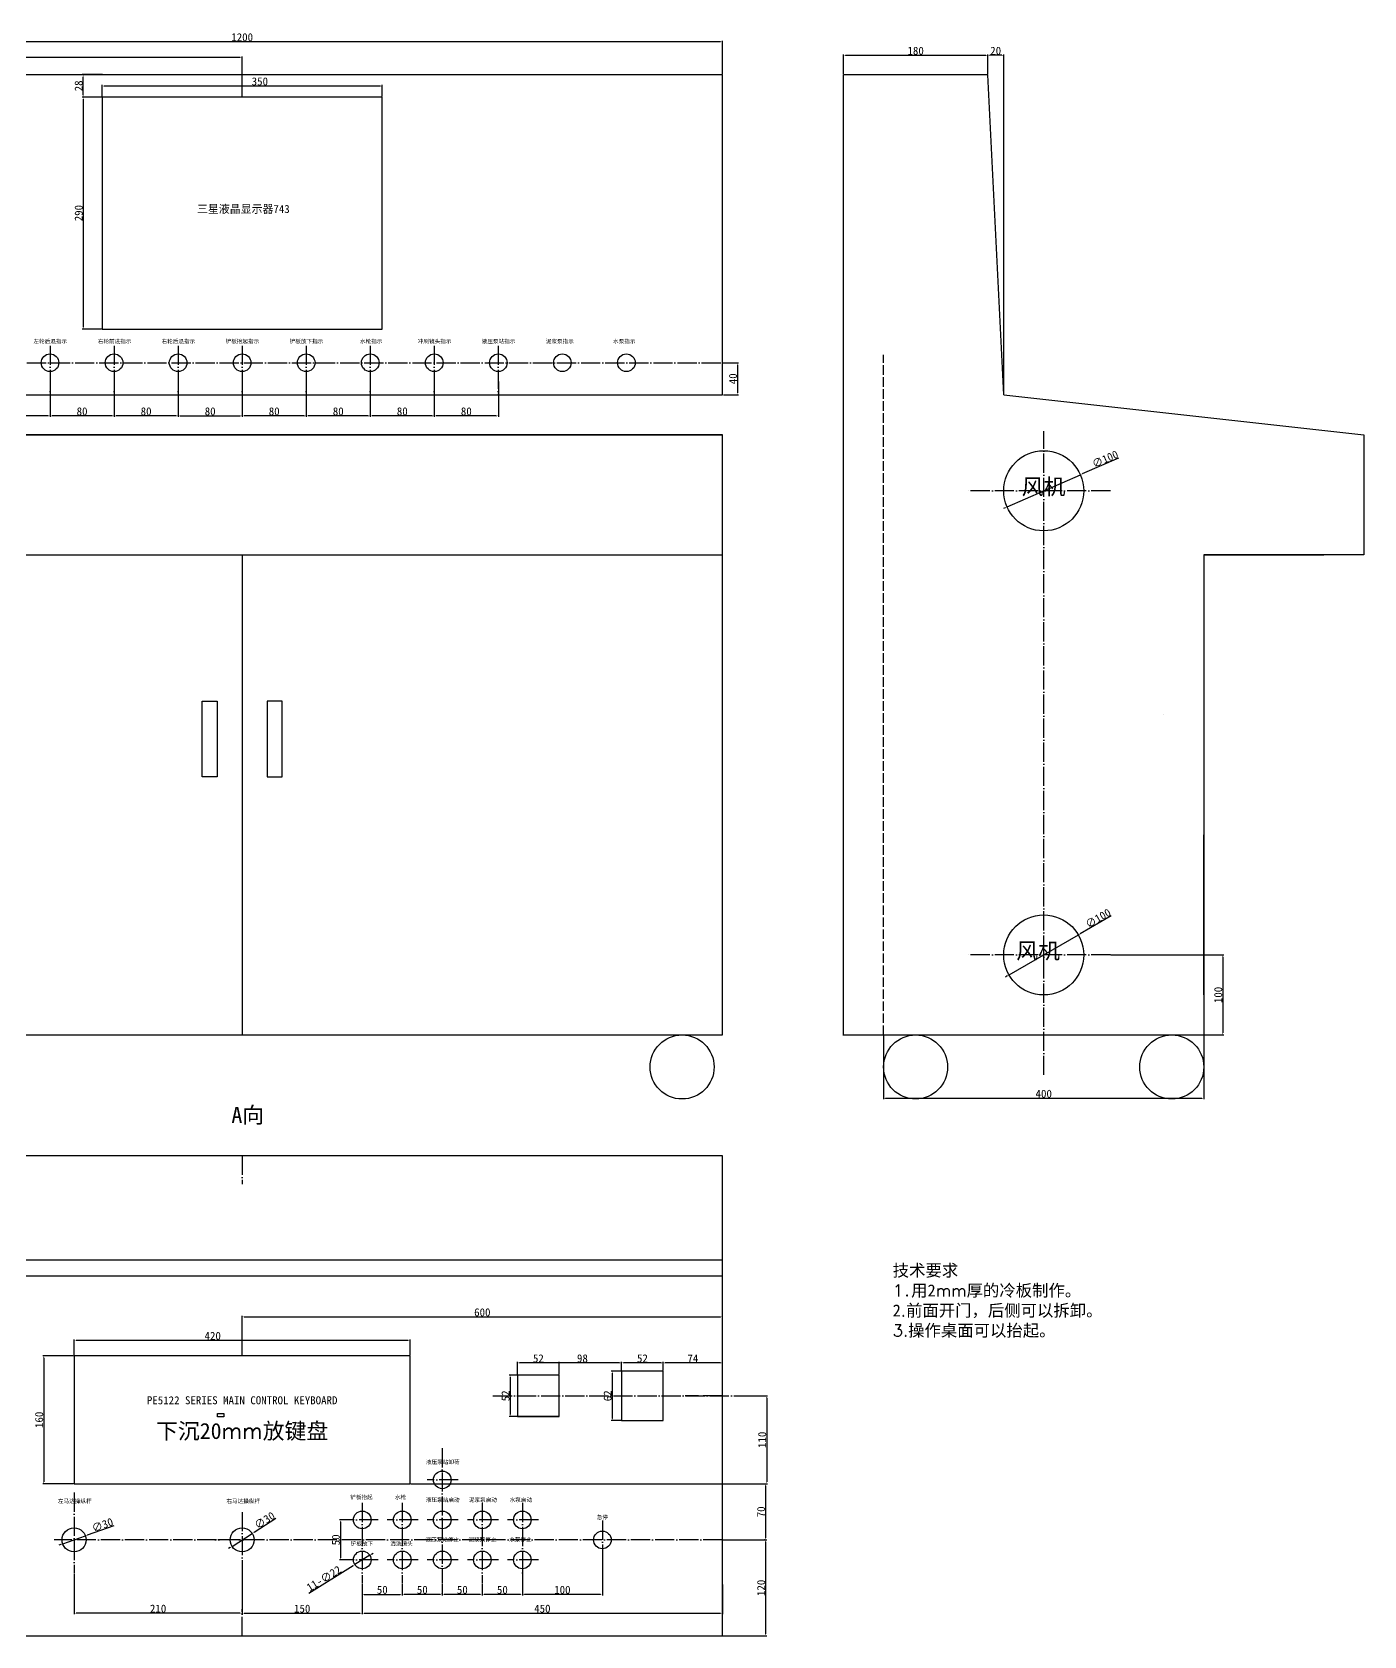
# Model space of a CAD drawing. Header units: millimetres. Extents: x -1026 to 1776, y 23 to 2027.
# Drawn here: x 112 to 1776, y 23 to 2027 of the extents above; entities that cross this region are included whole.
import ezdxf

# ---------------------------------------------------------------- set-up
doc = ezdxf.new("R2010")
doc.units = ezdxf.units.MM
doc.linetypes.add('ACAD_ISO02W100', pattern=[15, 12, -3])
doc.linetypes.add('ACAD_ISO04W100', pattern=[30, 24, -3, 0, -3])
doc.layers.get('0').update_dxf_attribs({"lineweight": 30})
for name, color, linetype in [('中心线', 1, 'ACAD_ISO04W100'), ('细线', 2, 'Continuous'), ('虚线', 7, 'ACAD_ISO02W100')]:
    doc.layers.add(name, color=color, linetype=linetype)
doc.dimstyles.new('ISO-25', dxfattribs={"dimtxt": 10, "dimasz": 2.5, "dimexe": 1.25, "dimexo": 0.625, "dimtad": 1, "dimdsep": 46, "dimtxsty": 'Standard', "dimcen": 2.5, "dimadec": 0, "dimazin": 0, "dimtfac": 1, "dimtmove": 0, "dimatfit": 3, "dimfxl": 0, "dimarcsym": 0})

# ---------------------------------------------------------------- blocks, each defined once
blk = doc.blocks.new('*D5')
at = {"layer": 'Defpoints', "color": 0}
for p in [(-225.1, 2015.2), (-225.1, 1974.2), (974.9, 1974.2)]:
    blk.add_point(p, dxfattribs=at)
at = {"layer": '细线', "color": 0, "lineweight": -2}
for p, q in [((-225.1, 1974.8), (-225.1, 2016.5)), ((972.4, 2015.2), (-222.6, 2015.2)), ((974.9, 1974.8), (974.9, 2016.5))]:
    blk.add_line(p, q, dxfattribs=at)
at = {"layer": '细线', "color": 0}
for points in [[(-222.6, 2015.6), (-222.6, 2014.8), (-225.1, 2015.2)], [(972.4, 2015.6), (972.4, 2014.8), (974.9, 2015.2)]]:
    blk.add_solid(points, dxfattribs=at)
at = {"layer": '细线', "color": 0, "insert": (374.9, 2020.9), "char_height": 10, "attachment_point": 5}
blk.add_mtext('1200', dxfattribs=at)
blk = doc.blocks.new('*D22')
at = {"layer": 'Defpoints', "color": 0}
for p in [(199.9, 1960), (199.9, 1946.2), (549.9, 1946.2)]:
    blk.add_point(p, dxfattribs=at)
at = {"layer": '细线', "color": 0, "lineweight": -2}
for p, q in [((199.9, 1946.8), (199.9, 1961.3)), ((547.4, 1960), (202.4, 1960)), ((549.9, 1946.8), (549.9, 1961.3))]:
    blk.add_line(p, q, dxfattribs=at)
at = {"layer": '细线', "color": 0}
for points in [[(202.4, 1960.4), (202.4, 1959.6), (199.9, 1960)], [(547.4, 1960.4), (547.4, 1959.6), (549.9, 1960)]]:
    blk.add_solid(points, dxfattribs=at)
at = {"layer": '细线', "color": 0, "insert": (397, 1965.7), "char_height": 10, "attachment_point": 5}
blk.add_mtext('350', dxfattribs=at)
blk = doc.blocks.new('*D23')
at = {"layer": 'Defpoints', "color": 0}
for p in [(214.5, 1946.2), (176.3, 1656.2), (199.9, 1656.2)]:
    blk.add_point(p, dxfattribs=at)
at = {"layer": '细线', "color": 0, "lineweight": -2}
for p, q in [((213.8, 1946.2), (175.1, 1946.2)), ((176.3, 1943.7), (176.3, 1658.7)), ((199.3, 1656.2), (175.1, 1656.2))]:
    blk.add_line(p, q, dxfattribs=at)
at = {"layer": '细线', "color": 0}
for points in [[(175.9, 1943.7), (176.7, 1943.7), (176.3, 1946.2)], [(175.9, 1658.7), (176.7, 1658.7), (176.3, 1656.2)]]:
    blk.add_solid(points, dxfattribs=at)
at = {"layer": '细线', "color": 0, "insert": (170.7, 1801.2), "char_height": 10, "attachment_point": 5, "rotation": 90}
blk.add_mtext('290', dxfattribs=at)
blk = doc.blocks.new('*D24')
at = {"layer": 'Defpoints', "color": 0}
for p in [(176.3, 1974.2), (201, 1974.2), (199.9, 1946.2)]:
    blk.add_point(p, dxfattribs=at)
at = {"layer": '细线', "color": 0, "lineweight": -2}
for p, q in [((200.4, 1974.2), (175.1, 1974.2)), ((176.3, 1948.7), (176.3, 1971.7)), ((199.3, 1946.2), (175.1, 1946.2))]:
    blk.add_line(p, q, dxfattribs=at)
at = {"layer": '细线', "color": 0}
for points in [[(175.9, 1971.7), (176.7, 1971.7), (176.3, 1974.2)], [(175.9, 1948.7), (176.7, 1948.7), (176.3, 1946.2)]]:
    blk.add_solid(points, dxfattribs=at)
at = {"layer": '细线', "color": 0, "insert": (170.7, 1960.2), "char_height": 10, "attachment_point": 5, "rotation": 90}
blk.add_mtext('28', dxfattribs=at)
blk = doc.blocks.new('*D25')
at = {"layer": 'Defpoints', "color": 0}
for p in [(-225.1, 1995.7), (-225.1, 1974.2), (374.9, 1946.2)]:
    blk.add_point(p, dxfattribs=at)
at = {"layer": '细线', "color": 0, "lineweight": -2}
for p, q in [((-225.1, 1974.8), (-225.1, 1996.9)), ((372.4, 1995.7), (-222.6, 1995.7)), ((374.9, 1946.8), (374.9, 1996.9))]:
    blk.add_line(p, q, dxfattribs=at)
at = {"layer": '细线', "color": 0}
for points in [[(-222.6, 1996.1), (-222.6, 1995.2), (-225.1, 1995.7)], [(372.4, 1996.1), (372.4, 1995.2), (374.9, 1995.7)]]:
    blk.add_solid(points, dxfattribs=at)
at = {"layer": '细线', "color": 0, "insert": (74.9, 2001.3), "char_height": 10, "attachment_point": 5}
blk.add_mtext('600', dxfattribs=at)
blk = doc.blocks.new('*D26')
at = {"layer": 'Defpoints', "color": 0}
for p in [(848.9, 364.4), (848.9, 354.3), (900.9, 354.3)]:
    blk.add_point(p, dxfattribs=at)
at = {"layer": '细线', "color": 0, "lineweight": -2}
for p, q in [((848.9, 354.9), (848.9, 365.6)), ((898.4, 364.4), (851.4, 364.4)), ((900.9, 354.9), (900.9, 365.6))]:
    blk.add_line(p, q, dxfattribs=at)
at = {"layer": '细线', "color": 0}
for points in [[(851.4, 364.8), (851.4, 363.9), (848.9, 364.4)], [(898.4, 364.8), (898.4, 363.9), (900.9, 364.4)]]:
    blk.add_solid(points, dxfattribs=at)
at = {"layer": '细线', "color": 0, "insert": (874.9, 370), "char_height": 10, "attachment_point": 5}
blk.add_mtext('52', dxfattribs=at)
blk = doc.blocks.new('*D27')
at = {"layer": 'Defpoints', "color": 0}
for p in [(848.9, 354.3), (837.1, 292.3), (848.9, 292.3)]:
    blk.add_point(p, dxfattribs=at)
at = {"layer": '细线', "color": 0, "lineweight": -2}
for p, q in [((848.3, 354.3), (835.9, 354.3)), ((837.1, 351.8), (837.1, 294.8)), ((848.3, 292.3), (835.9, 292.3))]:
    blk.add_line(p, q, dxfattribs=at)
at = {"layer": '细线', "color": 0}
for points in [[(836.7, 351.8), (837.6, 351.8), (837.1, 354.3)], [(836.7, 294.8), (837.6, 294.8), (837.1, 292.3)]]:
    blk.add_solid(points, dxfattribs=at)
at = {"layer": '细线', "color": 0, "insert": (831.5, 323.3), "char_height": 10, "attachment_point": 5, "rotation": 90}
blk.add_mtext('62', dxfattribs=at)
blk = doc.blocks.new('*D28')
at = {"layer": 'Defpoints', "color": 0}
for p in [(770.9, 349.3), (709.6, 297.3), (770.9, 297.3)]:
    blk.add_point(p, dxfattribs=at)
at = {"layer": '细线', "color": 0, "lineweight": -2}
for p, q in [((770.3, 349.3), (708.3, 349.3)), ((709.6, 346.8), (709.6, 299.8)), ((770.3, 297.3), (708.3, 297.3))]:
    blk.add_line(p, q, dxfattribs=at)
at = {"layer": '细线', "color": 0}
for points in [[(709.2, 346.8), (710, 346.8), (709.6, 349.3)], [(709.2, 299.8), (710, 299.8), (709.6, 297.3)]]:
    blk.add_solid(points, dxfattribs=at)
at = {"layer": '细线', "color": 0, "insert": (704, 323.3), "char_height": 10, "attachment_point": 5, "rotation": 90}
blk.add_mtext('52', dxfattribs=at)
blk = doc.blocks.new('*D29')
at = {"layer": 'Defpoints', "color": 0}
for p in [(718.9, 364.4), (718.9, 349.3), (770.9, 349.3)]:
    blk.add_point(p, dxfattribs=at)
at = {"layer": '细线', "color": 0, "lineweight": -2}
for p, q in [((718.9, 349.9), (718.9, 365.6)), ((768.4, 364.4), (721.4, 364.4)), ((770.9, 349.9), (770.9, 365.6))]:
    blk.add_line(p, q, dxfattribs=at)
at = {"layer": '细线', "color": 0}
for points in [[(721.4, 364.8), (721.4, 363.9), (718.9, 364.4)], [(768.4, 364.8), (768.4, 363.9), (770.9, 364.4)]]:
    blk.add_solid(points, dxfattribs=at)
at = {"layer": '细线', "color": 0, "insert": (744.9, 370), "char_height": 10, "attachment_point": 5}
blk.add_mtext('52', dxfattribs=at)
blk = doc.blocks.new('*D30')
at = {"layer": 'Defpoints', "color": 0}
for p in [(974.9, 1614.2), (975.5, 1574.2), (993.7, 1574.2)]:
    blk.add_point(p, dxfattribs=at)
at = {"layer": '细线', "color": 0, "lineweight": -2}
for p, q in [((975.5, 1614.2), (994.9, 1614.2)), ((993.7, 1611.7), (993.7, 1576.7)), ((976.1, 1574.2), (994.9, 1574.2))]:
    blk.add_line(p, q, dxfattribs=at)
at = {"layer": '细线', "color": 0}
for points in [[(993.3, 1611.7), (994.1, 1611.7), (993.7, 1614.2)], [(993.3, 1576.7), (994.1, 1576.7), (993.7, 1574.2)]]:
    blk.add_solid(points, dxfattribs=at)
at = {"layer": '细线', "color": 0, "insert": (988.1, 1594.2), "char_height": 10, "attachment_point": 5, "rotation": 90}
blk.add_mtext('40', dxfattribs=at)
blk = doc.blocks.new('*D31')
at = {"layer": 'Defpoints', "color": 0}
for p in [(750.9, 364.4), (750.9, 364.4), (848.9, 364.4)]:
    blk.add_point(p, dxfattribs=at)
at = {"layer": '细线', "color": 0, "lineweight": -2}
for p, q in [((750.9, 365), (750.9, 365.6)), ((846.4, 364.4), (753.4, 364.4)), ((848.9, 365), (848.9, 365.6))]:
    blk.add_line(p, q, dxfattribs=at)
at = {"layer": '细线', "color": 0}
for points in [[(753.4, 364.8), (753.4, 363.9), (750.9, 364.4)], [(846.4, 364.8), (846.4, 363.9), (848.9, 364.4)]]:
    blk.add_solid(points, dxfattribs=at)
at = {"layer": '细线', "color": 0, "insert": (799.9, 370), "char_height": 10, "attachment_point": 5}
blk.add_mtext('98', dxfattribs=at)
blk = doc.blocks.new('*D34')
at = {"layer": 'Defpoints', "color": 0}
for p in [(54.9, 1583.8), (134.9, 1582.5), (54.9, 1547.8)]:
    blk.add_point(p, dxfattribs=at)
at = {"layer": '细线', "color": 0, "lineweight": -2}
for p, q in [((54.9, 1583.1), (54.9, 1546.5)), ((134.9, 1581.9), (134.9, 1546.5)), ((132.4, 1547.8), (57.4, 1547.8))]:
    blk.add_line(p, q, dxfattribs=at)
at = {"layer": '细线', "color": 0}
for points in [[(57.4, 1548.2), (57.4, 1547.3), (54.9, 1547.8)], [(132.4, 1548.2), (132.4, 1547.3), (134.9, 1547.8)]]:
    blk.add_solid(points, dxfattribs=at)
at = {"layer": '细线', "color": 0, "insert": (94.9, 1553.4), "char_height": 10, "attachment_point": 5}
blk.add_mtext('80', dxfattribs=at)
blk = doc.blocks.new('*D35')
at = {"layer": 'Defpoints', "color": 0}
for p in [(134.9, 1588.6), (214.9, 1588.2), (134.9, 1547.8)]:
    blk.add_point(p, dxfattribs=at)
at = {"layer": '细线', "color": 0, "lineweight": -2}
for p, q in [((134.9, 1588), (134.9, 1546.5)), ((214.9, 1587.6), (214.9, 1546.5)), ((212.4, 1547.8), (137.4, 1547.8))]:
    blk.add_line(p, q, dxfattribs=at)
at = {"layer": '细线', "color": 0}
for points in [[(137.4, 1548.2), (137.4, 1547.3), (134.9, 1547.8)], [(212.4, 1548.2), (212.4, 1547.3), (214.9, 1547.8)]]:
    blk.add_solid(points, dxfattribs=at)
at = {"layer": '细线', "color": 0, "insert": (174.9, 1553.4), "char_height": 10, "attachment_point": 5}
blk.add_mtext('80', dxfattribs=at)
blk = doc.blocks.new('*D36')
at = {"layer": 'Defpoints', "color": 0}
for p in [(214.9, 1587.6), (294.9, 1585.4), (214.9, 1547.8)]:
    blk.add_point(p, dxfattribs=at)
at = {"layer": '细线', "color": 0, "lineweight": -2}
for p, q in [((214.9, 1587), (214.9, 1546.5)), ((294.9, 1584.8), (294.9, 1546.5)), ((292.4, 1547.8), (217.4, 1547.8))]:
    blk.add_line(p, q, dxfattribs=at)
at = {"layer": '细线', "color": 0}
for points in [[(217.4, 1548.2), (217.4, 1547.3), (214.9, 1547.8)], [(292.4, 1548.2), (292.4, 1547.3), (294.9, 1547.8)]]:
    blk.add_solid(points, dxfattribs=at)
at = {"layer": '细线', "color": 0, "insert": (254.9, 1553.4), "char_height": 10, "attachment_point": 5}
blk.add_mtext('80', dxfattribs=at)
blk = doc.blocks.new('*D37')
at = {"layer": 'Defpoints', "color": 0}
for p in [(294.9, 1593.2), (374.9, 1586.7), (374.9, 1547.8)]:
    blk.add_point(p, dxfattribs=at)
at = {"layer": '细线', "color": 0, "lineweight": -2}
for p, q in [((294.9, 1592.6), (294.9, 1546.5)), ((374.9, 1586.1), (374.9, 1546.5)), ((297.4, 1547.8), (372.4, 1547.8))]:
    blk.add_line(p, q, dxfattribs=at)
at = {"layer": '细线', "color": 0}
for points in [[(297.4, 1548.2), (297.4, 1547.3), (294.9, 1547.8)], [(372.4, 1548.2), (372.4, 1547.3), (374.9, 1547.8)]]:
    blk.add_solid(points, dxfattribs=at)
at = {"layer": '细线', "color": 0, "insert": (334.9, 1553.4), "char_height": 10, "attachment_point": 5}
blk.add_mtext('80', dxfattribs=at)
blk = doc.blocks.new('*D38')
at = {"layer": 'Defpoints', "color": 0}
for p in [(374.9, 1594.8), (454.9, 1588), (374.9, 1547.8)]:
    blk.add_point(p, dxfattribs=at)
at = {"layer": '细线', "color": 0, "lineweight": -2}
for p, q in [((374.9, 1594.2), (374.9, 1546.5)), ((454.9, 1587.3), (454.9, 1546.5)), ((452.4, 1547.8), (377.4, 1547.8))]:
    blk.add_line(p, q, dxfattribs=at)
at = {"layer": '细线', "color": 0}
for points in [[(377.4, 1548.2), (377.4, 1547.3), (374.9, 1547.8)], [(452.4, 1548.2), (452.4, 1547.3), (454.9, 1547.8)]]:
    blk.add_solid(points, dxfattribs=at)
at = {"layer": '细线', "color": 0, "insert": (414.9, 1553.4), "char_height": 10, "attachment_point": 5}
blk.add_mtext('80', dxfattribs=at)
blk = doc.blocks.new('*D39')
at = {"layer": 'Defpoints', "color": 0}
for p in [(454.9, 1594.2), (534.9, 1583.3), (454.9, 1547.8)]:
    blk.add_point(p, dxfattribs=at)
at = {"layer": '细线', "color": 0, "lineweight": -2}
for p, q in [((454.9, 1593.6), (454.9, 1546.5)), ((534.9, 1582.7), (534.9, 1546.5)), ((532.4, 1547.8), (457.4, 1547.8))]:
    blk.add_line(p, q, dxfattribs=at)
at = {"layer": '细线', "color": 0}
for points in [[(457.4, 1548.2), (457.4, 1547.3), (454.9, 1547.8)], [(532.4, 1548.2), (532.4, 1547.3), (534.9, 1547.8)]]:
    blk.add_solid(points, dxfattribs=at)
at = {"layer": '细线', "color": 0, "insert": (494.9, 1553.4), "char_height": 10, "attachment_point": 5}
blk.add_mtext('80', dxfattribs=at)
blk = doc.blocks.new('*D40')
at = {"layer": 'Defpoints', "color": 0}
for p in [(534.9, 1591.3), (614.9, 1586.5), (534.9, 1547.8)]:
    blk.add_point(p, dxfattribs=at)
at = {"layer": '细线', "color": 0, "lineweight": -2}
for p, q in [((534.9, 1590.7), (534.9, 1546.5)), ((614.9, 1585.8), (614.9, 1546.5)), ((612.4, 1547.8), (537.4, 1547.8))]:
    blk.add_line(p, q, dxfattribs=at)
at = {"layer": '细线', "color": 0}
for points in [[(537.4, 1548.2), (537.4, 1547.3), (534.9, 1547.8)], [(612.4, 1548.2), (612.4, 1547.3), (614.9, 1547.8)]]:
    blk.add_solid(points, dxfattribs=at)
at = {"layer": '细线', "color": 0, "insert": (574.9, 1553.4), "char_height": 10, "attachment_point": 5}
blk.add_mtext('80', dxfattribs=at)
blk = doc.blocks.new('*D41')
at = {"layer": 'Defpoints', "color": 0}
for p in [(614.9, 1593.7), (694.9, 1591.4), (614.9, 1547.8)]:
    blk.add_point(p, dxfattribs=at)
at = {"layer": '细线', "color": 0, "lineweight": -2}
for p, q in [((614.9, 1593), (614.9, 1546.5)), ((694.9, 1590.7), (694.9, 1546.5)), ((692.4, 1547.8), (617.4, 1547.8))]:
    blk.add_line(p, q, dxfattribs=at)
at = {"layer": '细线', "color": 0}
for points in [[(617.4, 1548.2), (617.4, 1547.3), (614.9, 1547.8)], [(692.4, 1548.2), (692.4, 1547.3), (694.9, 1547.8)]]:
    blk.add_solid(points, dxfattribs=at)
at = {"layer": '细线', "color": 0, "insert": (654.9, 1553.4), "char_height": 10, "attachment_point": 5}
blk.add_mtext('80', dxfattribs=at)
blk = doc.blocks.new('*D43')
at = {"layer": 'Defpoints', "color": 0}
for p in [(1176.2, 774.2), (1576.2, 774.2), (1576.2, 695.1)]:
    blk.add_point(p, dxfattribs=at)
at = {"layer": '细线', "color": 0, "lineweight": -2}
for p, q in [((1176.2, 773.6), (1176.2, 693.8)), ((1576.2, 773.6), (1576.2, 693.8)), ((1178.7, 695.1), (1573.7, 695.1))]:
    blk.add_line(p, q, dxfattribs=at)
at = {"layer": '细线', "color": 0}
for points in [[(1178.7, 695.5), (1178.7, 694.6), (1176.2, 695.1)], [(1573.7, 695.5), (1573.7, 694.6), (1576.2, 695.1)]]:
    blk.add_solid(points, dxfattribs=at)
at = {"layer": '细线', "color": 0, "insert": (1376.2, 700.7), "char_height": 10, "attachment_point": 5}
blk.add_mtext('400', dxfattribs=at)
blk = doc.blocks.new('*D42')
at = {"layer": 'Defpoints', "color": 0}
for p in [(1306.2, 1998.4), (1126.2, 1974.2), (1306.2, 1974.2)]:
    blk.add_point(p, dxfattribs=at)
at = {"layer": '细线', "color": 0, "lineweight": -2}
for p, q in [((1126.2, 1974.8), (1126.2, 1999.6)), ((1128.7, 1998.4), (1303.7, 1998.4)), ((1306.2, 1974.8), (1306.2, 1999.6))]:
    blk.add_line(p, q, dxfattribs=at)
at = {"layer": '细线', "color": 0}
for points in [[(1128.7, 1998.8), (1128.7, 1997.9), (1126.2, 1998.4)], [(1303.7, 1998.8), (1303.7, 1997.9), (1306.2, 1998.4)]]:
    blk.add_solid(points, dxfattribs=at)
at = {"layer": '细线', "color": 0, "insert": (1216.2, 2004), "char_height": 10, "attachment_point": 5}
blk.add_mtext('180', dxfattribs=at)
blk = doc.blocks.new('*D45')
at = {"layer": 'Defpoints', "color": 0}
for p in [(179, 148.3), (150.8, 138.2)]:
    blk.add_point(p, dxfattribs=at)
at = {"layer": '细线', "color": 0, "lineweight": -2}
for p, q in [((214.6, 161), (181.4, 149.1)), ((150.8, 138.2), (179, 148.3)), ((148.4, 137.4), (146, 136.5))]:
    blk.add_line(p, q, dxfattribs=at)
at = {"layer": '细线', "color": 0}
for points in [[(181.2, 149.5), (181.5, 148.7), (179, 148.3)], [(148.3, 137.8), (148.5, 137), (150.8, 138.2)]]:
    blk.add_solid(points, dxfattribs=at)
at = {"layer": '细线', "color": 0, "insert": (200.4, 161.9), "char_height": 10, "attachment_point": 5, "rotation": 19.6153}
blk.add_mtext('∅30', dxfattribs=at)
blk = doc.blocks.new('*D46')
at = {"layer": 'Defpoints', "color": 0}
for p in [(387.5, 151.3), (362.2, 135.2)]:
    blk.add_point(p, dxfattribs=at)
at = {"layer": '细线', "color": 0, "lineweight": -2}
for p, q in [((417, 170), (389.7, 152.6)), ((362.2, 135.2), (387.5, 151.3)), ((360.1, 133.9), (358, 132.5))]:
    blk.add_line(p, q, dxfattribs=at)
at = {"layer": '细线', "color": 0}
for points in [[(389.4, 153), (389.9, 152.3), (387.5, 151.3)], [(359.9, 134.2), (360.3, 133.5), (362.2, 135.2)]]:
    blk.add_solid(points, dxfattribs=at)
at = {"layer": '细线', "color": 0, "insert": (402.9, 167.7), "char_height": 10, "attachment_point": 5, "rotation": 32.4283}
blk.add_mtext('∅30', dxfattribs=at)
blk = doc.blocks.new('*D47')
at = {"layer": 'Defpoints', "color": 0}
for p in [(534.2, 124), (515.5, 112.5)]:
    blk.add_point(p, dxfattribs=at)
at = {"layer": '细线', "color": 0, "lineweight": -2}
for p, q in [((534.2, 124), (515.5, 112.5)), ((536.4, 125.4), (538.5, 126.7)), ((458.1, 76.8), (513.4, 111.1))]:
    blk.add_line(p, q, dxfattribs=at)
at = {"layer": '细线', "color": 0}
for points in [[(536.1, 125.7), (536.6, 125), (534.2, 124)], [(513.2, 111.5), (513.6, 110.8), (515.5, 112.5)]]:
    blk.add_solid(points, dxfattribs=at)
at = {"layer": '细线', "color": 0, "insert": (476.9, 95.1), "char_height": 10, "attachment_point": 5, "rotation": 31.8151}
blk.add_mtext('11-∅22', dxfattribs=at)
blk = doc.blocks.new('*D48')
at = {"layer": 'Defpoints', "color": 0}
for p in [(974.9, 143.3), (974.9, 23.3), (1028.8, 23.3)]:
    blk.add_point(p, dxfattribs=at)
at = {"layer": '细线', "color": 0, "lineweight": -2}
for p, q in [((975.5, 143.3), (1030.1, 143.3)), ((1028.8, 140.8), (1028.8, 25.8)), ((975.5, 23.3), (1030.1, 23.3))]:
    blk.add_line(p, q, dxfattribs=at)
at = {"layer": '细线', "color": 0}
for points in [[(1028.4, 140.8), (1029.2, 140.8), (1028.8, 143.3)], [(1028.4, 25.8), (1029.2, 25.8), (1028.8, 23.3)]]:
    blk.add_solid(points, dxfattribs=at)
at = {"layer": '细线', "color": 0, "insert": (1023.2, 83.3), "char_height": 10, "attachment_point": 5, "rotation": 90}
blk.add_mtext('120', dxfattribs=at)
blk = doc.blocks.new('*D49')
at = {"layer": 'Defpoints', "color": 0}
for p in [(524.9, 89.5), (974.9, 88.2), (974.9, 51.7)]:
    blk.add_point(p, dxfattribs=at)
at = {"layer": '细线', "color": 0, "lineweight": -2}
for p, q in [((524.9, 88.8), (524.9, 50.5)), ((974.9, 87.6), (974.9, 50.5)), ((527.4, 51.7), (972.4, 51.7))]:
    blk.add_line(p, q, dxfattribs=at)
at = {"layer": '细线', "color": 0}
for points in [[(527.4, 52.1), (527.4, 51.3), (524.9, 51.7)], [(972.4, 52.1), (972.4, 51.3), (974.9, 51.7)]]:
    blk.add_solid(points, dxfattribs=at)
at = {"layer": '细线', "color": 0, "insert": (749.9, 57.3), "char_height": 10, "attachment_point": 5}
blk.add_mtext('450', dxfattribs=at)
blk = doc.blocks.new('*D50')
at = {"layer": 'Defpoints', "color": 0}
for p in [(524.9, 89.5), (574.9, 89.5), (574.9, 75.2)]:
    blk.add_point(p, dxfattribs=at)
at = {"layer": '细线', "color": 0, "lineweight": -2}
for p, q in [((524.9, 88.8), (524.9, 73.9)), ((574.9, 88.8), (574.9, 73.9)), ((527.4, 75.2), (572.4, 75.2))]:
    blk.add_line(p, q, dxfattribs=at)
at = {"layer": '细线', "color": 0}
for points in [[(527.4, 75.6), (527.4, 74.8), (524.9, 75.2)], [(572.4, 75.6), (572.4, 74.8), (574.9, 75.2)]]:
    blk.add_solid(points, dxfattribs=at)
at = {"layer": '细线', "color": 0, "insert": (549.9, 80.8), "char_height": 10, "attachment_point": 5}
blk.add_mtext('50', dxfattribs=at)
blk = doc.blocks.new('*D51')
at = {"layer": 'Defpoints', "color": 0}
for p in [(574.9, 88.8), (624.9, 89.5), (574.9, 75.2)]:
    blk.add_point(p, dxfattribs=at)
at = {"layer": '细线', "color": 0, "lineweight": -2}
for p, q in [((574.9, 88.2), (574.9, 73.9)), ((624.9, 88.8), (624.9, 73.9)), ((622.4, 75.2), (577.4, 75.2))]:
    blk.add_line(p, q, dxfattribs=at)
at = {"layer": '细线', "color": 0}
for points in [[(577.4, 75.6), (577.4, 74.8), (574.9, 75.2)], [(622.4, 75.6), (622.4, 74.8), (624.9, 75.2)]]:
    blk.add_solid(points, dxfattribs=at)
at = {"layer": '细线', "color": 0, "insert": (599.9, 80.8), "char_height": 10, "attachment_point": 5}
blk.add_mtext('50', dxfattribs=at)
blk = doc.blocks.new('*D52')
at = {"layer": 'Defpoints', "color": 0}
for p in [(674.9, 89.5), (624.9, 75.2), (624.9, 75.2)]:
    blk.add_point(p, dxfattribs=at)
at = {"layer": '细线', "color": 0, "lineweight": -2}
for p, q in [((674.9, 88.8), (674.9, 73.9)), ((624.9, 75.8), (624.9, 76.4)), ((672.4, 75.2), (627.4, 75.2))]:
    blk.add_line(p, q, dxfattribs=at)
at = {"layer": '细线', "color": 0}
for points in [[(627.4, 75.6), (627.4, 74.8), (624.9, 75.2)], [(672.4, 75.6), (672.4, 74.8), (674.9, 75.2)]]:
    blk.add_solid(points, dxfattribs=at)
at = {"layer": '细线', "color": 0, "insert": (649.9, 80.8), "char_height": 10, "attachment_point": 5}
blk.add_mtext('50', dxfattribs=at)
blk = doc.blocks.new('*D53')
at = {"layer": 'Defpoints', "color": 0}
for p in [(674.9, 89.5), (724.9, 89.5), (674.9, 75.2)]:
    blk.add_point(p, dxfattribs=at)
at = {"layer": '细线', "color": 0, "lineweight": -2}
for p, q in [((674.9, 88.8), (674.9, 73.9)), ((724.9, 88.8), (724.9, 73.9)), ((722.4, 75.2), (677.4, 75.2))]:
    blk.add_line(p, q, dxfattribs=at)
at = {"layer": '细线', "color": 0}
for points in [[(677.4, 75.6), (677.4, 74.8), (674.9, 75.2)], [(722.4, 75.6), (722.4, 74.8), (724.9, 75.2)]]:
    blk.add_solid(points, dxfattribs=at)
at = {"layer": '细线', "color": 0, "insert": (699.9, 80.8), "char_height": 10, "attachment_point": 5}
blk.add_mtext('50', dxfattribs=at)
blk = doc.blocks.new('*D54')
at = {"layer": 'Defpoints', "color": 0}
for p in [(824.9, 124.7), (724.9, 118.3), (724.9, 75.2)]:
    blk.add_point(p, dxfattribs=at)
at = {"layer": '细线', "color": 0, "lineweight": -2}
for p, q in [((824.9, 124.1), (824.9, 73.9)), ((724.9, 117.6), (724.9, 73.9)), ((822.4, 75.2), (727.4, 75.2))]:
    blk.add_line(p, q, dxfattribs=at)
at = {"layer": '细线', "color": 0}
for points in [[(727.4, 75.6), (727.4, 74.8), (724.9, 75.2)], [(822.4, 75.6), (822.4, 74.8), (824.9, 75.2)]]:
    blk.add_solid(points, dxfattribs=at)
at = {"layer": '细线', "color": 0, "insert": (774.9, 80.8), "char_height": 10, "attachment_point": 5}
blk.add_mtext('100', dxfattribs=at)
blk = doc.blocks.new('*D55')
at = {"layer": 'Defpoints', "color": 0}
for p in [(506.2, 168.3), (497.6, 118.3), (506.2, 118.3)]:
    blk.add_point(p, dxfattribs=at)
at = {"layer": '细线', "color": 0, "lineweight": -2}
for p, q in [((505.6, 168.3), (496.3, 168.3)), ((497.6, 165.8), (497.6, 120.8)), ((505.6, 118.3), (496.3, 118.3))]:
    blk.add_line(p, q, dxfattribs=at)
at = {"layer": '细线', "color": 0}
for points in [[(497.1, 165.8), (498, 165.8), (497.6, 168.3)], [(497.1, 120.8), (498, 120.8), (497.6, 118.3)]]:
    blk.add_solid(points, dxfattribs=at)
at = {"layer": '细线', "color": 0, "insert": (491.9, 143.3), "char_height": 10, "attachment_point": 5, "rotation": 90}
blk.add_mtext('50', dxfattribs=at)
blk = doc.blocks.new('*D56')
at = {"layer": 'Defpoints', "color": 0}
for p in [(374.9, 117.7), (524.9, 89.5), (524.9, 51.7)]:
    blk.add_point(p, dxfattribs=at)
at = {"layer": '细线', "color": 0, "lineweight": -2}
for p, q in [((374.9, 117), (374.9, 50.5)), ((524.9, 88.8), (524.9, 50.5)), ((377.4, 51.7), (522.4, 51.7))]:
    blk.add_line(p, q, dxfattribs=at)
at = {"layer": '细线', "color": 0}
for points in [[(377.4, 52.1), (377.4, 51.3), (374.9, 51.7)], [(522.4, 52.1), (522.4, 51.3), (524.9, 51.7)]]:
    blk.add_solid(points, dxfattribs=at)
at = {"layer": '细线', "color": 0, "insert": (449.9, 57.3), "char_height": 10, "attachment_point": 5}
blk.add_mtext('150', dxfattribs=at)
blk = doc.blocks.new('*D57')
at = {"layer": 'Defpoints', "color": 0}
for p in [(164.9, 101.5), (374.9, 117), (164.9, 51.7)]:
    blk.add_point(p, dxfattribs=at)
at = {"layer": '细线', "color": 0, "lineweight": -2}
for p, q in [((164.9, 100.9), (164.9, 50.5)), ((374.9, 116.4), (374.9, 50.5)), ((372.4, 51.7), (167.4, 51.7))]:
    blk.add_line(p, q, dxfattribs=at)
at = {"layer": '细线', "color": 0}
for points in [[(167.4, 52.1), (167.4, 51.3), (164.9, 51.7)], [(372.4, 52.1), (372.4, 51.3), (374.9, 51.7)]]:
    blk.add_solid(points, dxfattribs=at)
at = {"layer": '细线', "color": 0, "insert": (269.9, 57.3), "char_height": 10, "attachment_point": 5}
blk.add_mtext('210', dxfattribs=at)
blk = doc.blocks.new('*D58')
at = {"layer": 'Defpoints', "color": 0}
for p in [(164.9, 392.4), (164.9, 373.3), (584.9, 373.3)]:
    blk.add_point(p, dxfattribs=at)
at = {"layer": '细线', "color": 0, "lineweight": -2}
for p, q in [((164.9, 373.9), (164.9, 393.7)), ((582.4, 392.4), (167.4, 392.4)), ((584.9, 373.9), (584.9, 393.7))]:
    blk.add_line(p, q, dxfattribs=at)
at = {"layer": '细线', "color": 0}
for points in [[(167.4, 392.8), (167.4, 392), (164.9, 392.4)], [(582.4, 392.8), (582.4, 392), (584.9, 392.4)]]:
    blk.add_solid(points, dxfattribs=at)
at = {"layer": '细线', "color": 0, "insert": (338.1, 398.1), "char_height": 10, "attachment_point": 5}
blk.add_mtext('420', dxfattribs=at)
blk = doc.blocks.new('*D59')
at = {"layer": 'Defpoints', "color": 0}
for p in [(164.9, 373.3), (127, 213.3), (164.9, 213.3)]:
    blk.add_point(p, dxfattribs=at)
at = {"layer": '细线', "color": 0, "lineweight": -2}
for p, q in [((164.3, 373.3), (125.7, 373.3)), ((127, 370.8), (127, 215.8)), ((164.3, 213.3), (125.7, 213.3))]:
    blk.add_line(p, q, dxfattribs=at)
at = {"layer": '细线', "color": 0}
for points in [[(126.5, 370.8), (127.4, 370.8), (127, 373.3)], [(126.5, 215.8), (127.4, 215.8), (127, 213.3)]]:
    blk.add_solid(points, dxfattribs=at)
at = {"layer": '细线', "color": 0, "insert": (121.3, 293.3), "char_height": 10, "attachment_point": 5, "rotation": 90}
blk.add_mtext('160', dxfattribs=at)
blk = doc.blocks.new('*D60')
at = {"layer": 'Defpoints', "color": 0}
for p in [(584.9, 213.3), (1028.8, 143.3), (1028.8, 143.3)]:
    blk.add_point(p, dxfattribs=at)
at = {"layer": '细线', "color": 0, "lineweight": -2}
for p, q in [((585.5, 213.3), (1030.1, 213.3)), ((1028.8, 210.8), (1028.8, 145.8)), ((1028.2, 143.3), (1027.6, 143.3))]:
    blk.add_line(p, q, dxfattribs=at)
at = {"layer": '细线', "color": 0}
for points in [[(1028.4, 210.8), (1029.2, 210.8), (1028.8, 213.3)], [(1028.4, 145.8), (1029.2, 145.8), (1028.8, 143.3)]]:
    blk.add_solid(points, dxfattribs=at)
at = {"layer": '细线', "color": 0, "insert": (1023.2, 178.3), "char_height": 10, "attachment_point": 5, "rotation": 90}
blk.add_mtext('70', dxfattribs=at)
blk = doc.blocks.new('*D61')
at = {"layer": 'Defpoints', "color": 0}
for p in [(974.9, 421.9), (374.9, 373.3), (974.9, 375)]:
    blk.add_point(p, dxfattribs=at)
at = {"layer": '细线', "color": 0, "lineweight": -2}
for p, q in [((374.9, 373.9), (374.9, 423.2)), ((377.4, 421.9), (972.4, 421.9)), ((974.9, 375.7), (974.9, 423.2))]:
    blk.add_line(p, q, dxfattribs=at)
at = {"layer": '细线', "color": 0}
for points in [[(377.4, 422.4), (377.4, 421.5), (374.9, 421.9)], [(972.4, 422.4), (972.4, 421.5), (974.9, 421.9)]]:
    blk.add_solid(points, dxfattribs=at)
at = {"layer": '细线', "color": 0, "insert": (674.9, 427.6), "char_height": 10, "attachment_point": 5}
blk.add_mtext('600', dxfattribs=at)
blk = doc.blocks.new('*D62')
at = {"layer": 'Defpoints', "color": 0}
for p in [(1419.5, 899.2), (1332.9, 849.2)]:
    blk.add_point(p, dxfattribs=at)
at = {"layer": '细线', "color": 0, "lineweight": -2}
for p, q in [((1460.4, 923), (1421.6, 900.5)), ((1332.9, 849.2), (1419.5, 899.2)), ((1330.7, 847.9), (1328.6, 846.6))]:
    blk.add_line(p, q, dxfattribs=at)
at = {"layer": '细线', "color": 0}
for points in [[(1421.4, 900.9), (1421.8, 900.1), (1419.5, 899.2)], [(1330.5, 848.3), (1330.9, 847.5), (1332.9, 849.2)]]:
    blk.add_solid(points, dxfattribs=at)
at = {"layer": '细线', "color": 0, "insert": (1444.1, 920), "char_height": 10, "attachment_point": 5, "rotation": 30.0572}
blk.add_mtext('∅100', dxfattribs=at)
blk = doc.blocks.new('*D63')
at = {"layer": 'Defpoints', "color": 0}
for p in [(1422, 1474.2), (1330.4, 1434.1)]:
    blk.add_point(p, dxfattribs=at)
at = {"layer": '细线', "color": 0, "lineweight": -2}
for p, q in [((1469.5, 1495.1), (1424.3, 1475.2)), ((1330.4, 1434.1), (1422, 1474.2)), ((1328.1, 1433.1), (1325.8, 1432.1))]:
    blk.add_line(p, q, dxfattribs=at)
at = {"layer": '细线', "color": 0}
for points in [[(1424.1, 1475.6), (1424.4, 1474.9), (1422, 1474.2)], [(1327.9, 1433.5), (1328.3, 1432.8), (1330.4, 1434.1)]]:
    blk.add_solid(points, dxfattribs=at)
at = {"layer": '细线', "color": 0, "insert": (1452.9, 1493.9), "char_height": 10, "attachment_point": 5, "rotation": 23.643}
blk.add_mtext('∅100', dxfattribs=at)
blk = doc.blocks.new('*D64')
at = {"layer": 'Defpoints', "color": 0}
for p in [(1459.4, 874.2), (1576.2, 774.2), (1599.8, 774.2)]:
    blk.add_point(p, dxfattribs=at)
at = {"layer": '细线', "color": 0, "lineweight": -2}
for p, q in [((1460.1, 874.2), (1601.1, 874.2)), ((1599.8, 871.7), (1599.8, 776.7)), ((1576.8, 774.2), (1601.1, 774.2))]:
    blk.add_line(p, q, dxfattribs=at)
at = {"layer": '细线', "color": 0}
for points in [[(1599.4, 871.7), (1600.2, 871.7), (1599.8, 874.2)], [(1599.4, 776.7), (1600.2, 776.7), (1599.8, 774.2)]]:
    blk.add_solid(points, dxfattribs=at)
at = {"layer": '细线', "color": 0, "insert": (1594.2, 824.2), "char_height": 10, "attachment_point": 5, "rotation": 90}
blk.add_mtext('100', dxfattribs=at)
blk = doc.blocks.new('*D69')
at = {"layer": 'Defpoints', "color": 0}
for p in [(994.9, 323.3), (1028.8, 213.3), (1030.1, 213.3)]:
    blk.add_point(p, dxfattribs=at)
at = {"layer": '细线', "color": 0, "lineweight": -2}
for p, q in [((995.5, 323.3), (1031.3, 323.3)), ((1030.1, 320.8), (1030.1, 215.8)), ((1029.5, 213.3), (1031.3, 213.3))]:
    blk.add_line(p, q, dxfattribs=at)
at = {"layer": '细线', "color": 0}
for points in [[(1029.7, 320.8), (1030.5, 320.8), (1030.1, 323.3)], [(1029.7, 215.8), (1030.5, 215.8), (1030.1, 213.3)]]:
    blk.add_solid(points, dxfattribs=at)
at = {"layer": '细线', "color": 0, "insert": (1024.5, 268.3), "char_height": 10, "attachment_point": 5, "rotation": 90}
blk.add_mtext('110', dxfattribs=at)
blk = doc.blocks.new('*D70')
at = {"layer": 'Defpoints', "color": 0}
for p in [(900.9, 364.4), (900.9, 354.3), (974.9, 323.3)]:
    blk.add_point(p, dxfattribs=at)
at = {"layer": '细线', "color": 0, "lineweight": -2}
for p, q in [((900.9, 354.9), (900.9, 365.6)), ((972.4, 364.4), (903.4, 364.4)), ((974.9, 323.9), (974.9, 365.6))]:
    blk.add_line(p, q, dxfattribs=at)
at = {"layer": '细线', "color": 0}
for points in [[(903.4, 364.8), (903.4, 363.9), (900.9, 364.4)], [(972.4, 364.8), (972.4, 363.9), (974.9, 364.4)]]:
    blk.add_solid(points, dxfattribs=at)
at = {"layer": '细线', "color": 0, "insert": (937.9, 370), "char_height": 10, "attachment_point": 5}
blk.add_mtext('74', dxfattribs=at)
blk = doc.blocks.new('*D77')
at = {"layer": 'Defpoints', "color": 0}
for p in [(1306.2, 1998.4), (1306.2, 1974.2), (1326.2, 1574.2)]:
    blk.add_point(p, dxfattribs=at)
at = {"layer": '细线', "color": 0, "lineweight": -2}
for p, q in [((1306.2, 1974.8), (1306.2, 1999.6)), ((1323.7, 1998.4), (1308.7, 1998.4)), ((1326.2, 1574.8), (1326.2, 1999.6))]:
    blk.add_line(p, q, dxfattribs=at)
at = {"layer": '细线', "color": 0}
for points in [[(1308.7, 1998.8), (1308.7, 1997.9), (1306.2, 1998.4)], [(1323.7, 1998.8), (1323.7, 1997.9), (1326.2, 1998.4)]]:
    blk.add_solid(points, dxfattribs=at)
at = {"layer": '细线', "color": 0, "insert": (1316.2, 2004), "char_height": 10, "attachment_point": 5}
blk.add_mtext('20', dxfattribs=at)

msp = doc.modelspace()

# ---------------------------------------------------------------- linework, layer by layer
for p, q in [((1306.177, 1974.195), (1126.177, 1974.195)), ((1126.177, 773.57), (1126.177, 1974.195)), ((1326.177, 1574.195), (1306.177, 1974.195)), ((1326.177, 1574.195), (1776.177, 1524.195)), ((-225.116, 1524.195), (974.884, 1524.195)), ((1776.177, 1524.195), (1776.177, 1374.195)), ((-225.116, 1374.195), (974.884, 1374.195)), ((374.884, 1374.195), (374.884, 774.195)), ((1576.177, 1374.195), (1576.177, 773.57)), ((1776.177, 1374.195), (1576.177, 1374.195)), ((1576.177, 1374.195), (1726.177, 1374.195)), ((1526.177, 1174.195), (1526.177, 1174.195)), ((1126.177, 774.195), (1576.177, 774.195)), ((-225.116, 493.255), (974.884, 493.255)), ((-225.116, 473.255), (974.884, 473.255)), ((584.887, 213.255), (584.887, 243.255))]:
    msp.add_line(p, q)
for points in [[(-225.116, 1574.195), (974.884, 1574.195), (974.884, 1974.195), (-225.116, 1974.195)], [(-225.116, 1574.195), (974.884, 1574.195), (974.884, 1974.195), (-225.116, 1974.195)], [(-225.116, 1574.195), (974.884, 1574.195), (974.884, 1974.195), (-225.116, 1974.195)], [(199.884, 1656.195), (549.884, 1656.195), (549.884, 1946.195), (199.884, 1946.195)], [(-225.116, 774.195), (974.884, 774.195), (974.884, 1524.195), (-225.116, 1524.195)], [(324.806, 1191.214), (343.688, 1191.214), (343.688, 1096.882), (324.806, 1096.882)], [(424.962, 1191.214), (406.08, 1191.214), (406.08, 1096.882), (424.962, 1096.882)], [(-225.116, 23.255), (974.884, 23.255), (974.884, 623.255), (-225.116, 623.255)], [(164.887, 213.255), (584.887, 213.255), (584.887, 373.255), (164.887, 373.255)], [(718.884, 297.255), (770.884, 297.255), (770.884, 349.255), (718.884, 349.255)], [(848.884, 292.255), (900.884, 292.255), (900.884, 354.255), (848.884, 354.255)]]:
    msp.add_lwpolyline(points, close=True)
for centre, radius in [((134.884, 1614.195), 11), ((214.884, 1614.195), 11), ((294.884, 1614.195), 11), ((374.884, 1614.195), 11), ((454.884, 1614.195), 11), ((534.884, 1614.195), 11), ((614.884, 1614.195), 11), ((694.884, 1614.195), 11), ((774.884, 1614.195), 11), ((854.884, 1614.195), 11), ((1376.177, 1454.195), 50), ((1376.177, 874.195), 50), ((924.466, 734.195), 40), ((1216.177, 734.195), 40), ((1536.177, 734.195), 40), ((624.887, 218.251), 11), ((524.887, 168.251), 11), ((574.887, 168.251), 11), ((624.887, 168.251), 11), ((674.887, 168.251), 11), ((724.883, 168.251), 11), ((164.887, 143.255), 15), ((374.884, 143.255), 15), ((824.883, 143.255), 11), ((524.887, 118.251), 11), ((574.887, 118.251), 11), ((624.887, 118.251), 11), ((674.887, 118.251), 11), ((724.883, 118.251), 11)]:
    msp.add_circle(centre, radius)
at = {"layer": '中心线'}
for p, q in [((134.884, 1635.528), (134.884, 1574.195)), ((214.884, 1635.528), (214.884, 1574.195)), ((294.884, 1635.528), (294.884, 1574.195)), ((374.884, 1635.528), (374.884, 1574.195)), ((454.884, 1635.528), (454.884, 1574.195)), ((534.884, 1635.528), (534.884, 1574.195)), ((614.884, 1635.528), (614.884, 1574.195)), ((694.884, 1635.528), (694.884, 1574.195)), ((-225.116, 1614.195), (974.884, 1614.195)), ((1376.177, 724.195), (1376.177, 1528.64)), ((1459.432, 1454.195), (1279.394, 1454.195)), ((1459.432, 874.195), (1279.394, 874.195)), ((374.884, 623.255), (374.884, 587.821)), ((688.112, 323.255), (994.884, 323.255)), ((974.884, 323.255), (928.302, 323.255)), ((624.887, 257.735), (624.887, 89.464)), ((164.887, 202.295), (164.887, 101.532)), ((644.904, 218.251), (606.182, 218.251)), ((524.887, 189.497), (524.887, 89.464)), ((574.887, 189.497), (574.887, 89.464)), ((674.887, 189.497), (674.887, 89.464)), ((724.883, 189.497), (724.883, 89.464)), ((374.884, 178.108), (374.884, 101.532)), ((544.904, 168.251), (506.182, 168.251)), ((594.904, 168.251), (556.182, 168.251)), ((644.904, 168.251), (606.182, 168.251)), ((694.904, 168.251), (656.182, 168.251)), ((744.9, 168.251), (706.179, 168.251)), ((824.883, 167.52), (824.883, 124.749)), ((974.884, 143.255), (140.222, 143.255)), ((398.759, 143.255), (328.842, 143.255)), ((544.904, 118.251), (506.182, 118.251)), ((594.904, 118.251), (556.182, 118.251)), ((644.904, 118.251), (606.182, 118.251)), ((694.904, 118.251), (656.182, 118.251)), ((744.9, 118.251), (706.179, 118.251)), ((374.884, 23.255), (374.884, 56.535))]:
    msp.add_line(p, q, dxfattribs=at)
at = {"layer": '细线'}
msp.add_line((1576.177, 824.195), (1576.177, 1024.195), dxfattribs=at)
msp.add_lwpolyline([(343.947, 301.341), (352.058, 301.341), (352.058, 297.15), (343.947, 297.15)], close=True, dxfattribs=at)
at = {"layer": '虚线'}
msp.add_line((1176.177, 774.195), (1176.177, 1624.195), dxfattribs=at)

# ---------------------------------------------------------------- texts
for s, insert, char_height, width, attachment_point in [('{\\fSimSun|b0|i0|c134|p54;左轮后退指示}', (114.208, 1643.517), 5, 49.8389, 1), ('{\\fSimSun|b0|i0|c134|p54;右轮前进指示}', (194.522, 1643.517), 5, 49.8389, 1), ('{\\fSimSun|b0|i0|c134|p54;右轮后退指示}', (274.208, 1643.517), 5, 49.8389, 1), ('{\\fSimSun|b0|i0|c134|p54;铲板抬起指示}', (354.208, 1643.517), 5, 49.8389, 1), ('{\\fSimSun|b0|i0|c134|p54;铲板放下指示}', (434.208, 1643.517), 5, 49.8389, 1), ('{\\fSimSun|b0|i0|c134|p54;  水枪指示}', (514.208, 1643.517), 5, 49.8389, 1), ('{\\fSimSun|b0|i0|c134|p54; 冲刷镜头指示}', (590.413, 1643.517), 5, 49.8389, 1), ('{\\fSimSun|b0|i0|c134|p54;液压泵站指示}', (674.208, 1643.517), 5, 49.8389, 1), ('{\\fSimSun|b0|i0|c134|p54;泥浆泵指示}', (754.208, 1643.517), 5, 49.8389, 1), ('{\\fSimSun|b0|i0|c134|p54;  水泵指示}', (830.413, 1643.517), 5, 49.8389, 1), ('{\\H4x;A\\fSimSun|b0|i0|c134|p54;向}', (361.486, 684.303), 5, 67.59187, 1), ('{\\fSimSun|b0|i0|c134|p54;\\H6x;技术要求\\P\\Ftxt.shx|c0;1\\fSimSun|b0|i0|c134|p2;.用2\\Ftxt.shx|c0;mm\\fSimSun|b0|i0|c134|p2;厚的冷板制作。\\P2\\Ftxt.shx|c0;.\\fSimSun|b0|i0|c134|p2;前面开门，后侧可以拆卸。\\P\\Ftxt.shx|c0;3.\\fSimSun|b0|i0|c134|p2;操作桌面可以抬起。}', (1187.509, 487.486), 2.5, 637.65912, 1), ('PE5122 SERIES MAIN CONTROL KEYBOARD\\P\\P{\\fSimSun|b0|i0|c134|p54;\\H2x;下沉20\\Ftxt.shx|c0;mm\\fSimSun|b0|i0|c134|p54;放键盘}', (374.887, 294.879), 10, 420, 5), ('{\\fSimSun|b0|i0|c134|p54;液压泵站卸荷}', (604.436, 243.098), 5, 66.13806, 1), ('{\\fSimSun|b0|i0|c134|p54;左马达操纵杆}', (144.759, 194.2), 5, 86.64823, 1), ('{\\fSimSun|b0|i0|c134|p54;右马达操纵杆}', (355.207, 194.2), 5, 86.64823, 1), ('{\\fSimSun|b0|i0|c134|p54;铲板抬起}', (509.941, 199.155), 5, 66.13806, 1), ('   {\\fSimSun|b0|i0|c134|p54;水枪}', (553.989, 199.155), 5, 66.13806, 1), ('{\\fSimSun|b0|i0|c134|p54;液压泵站启动}', (604.436, 195.782), 5, 66.13806, 1), ('{\\fSimSun|b0|i0|c134|p54;泥浆泵启动}', (658.091, 195.782), 5, 66.13806, 1), ('{\\fSimSun|b0|i0|c134|p54;水泵启动}', (709.004, 195.782), 5, 66.13806, 1), ('{\\fSimSun|b0|i0|c134|p54;急停}', (817.921, 174.159), 5, 66.13806, 1), ('{\\fSimSun|b0|i0|c134|p54;铲板放下}', (510.481, 141.02), 5, 66.13806, 1), ('{\\fSimSun|b0|i0|c134|p54;清洗镜头}', (559.992, 141.02), 5, 66.13806, 1), ('{\\fSimSun|b0|i0|c134|p6;液压泵站停止}', (603.896, 146.123), 5, 66.13806, 1), ('{\\fSimSun|b0|i0|c134|p6;泥浆泵停止}', (657.55, 146.123), 5, 66.13806, 1), ('{\\fSimSun|b0|i0|c134|p6;水泵停止}', (708.464, 146.123), 5, 66.13806, 1)]:
    msp.add_mtext(s, dxfattribs=dict(insert=insert, char_height=char_height, width=width, attachment_point=attachment_point))
at = {"layer": '细线', "attachment_point": 1}
for s, insert, char_height, width in [('{\\fSimSun|b0|i0|c134|p54;\\H4x;三星液晶显示器743}', (318.439, 1811.368), 2.5, 190.81414), ('{\\fSimSun|b0|i0|c134|p54;风机}', (1348.689, 1469.449), 20, 78.97426), ('{\\fSimSun|b0|i0|c134|p54;风机}', (1341.924, 889.449), 20, 78.97426)]:
    msp.add_mtext(s, dxfattribs=dict(at, insert=insert, char_height=char_height, width=width))

# ---------------------------------------------------------------- dimensions: what is measured, and where the dimension line sits
at = {"layer": '细线'}
for base, p1, p2, picture, middle in [((-225.116, 2015.232), (974.884, 1974.195), (-225.116, 1974.195), '*D5', (374.884, 2020.857)), ((-225.116, 1995.651), (374.884, 1946.195), (-225.116, 1974.195), '*D25', (74.884, 2001.276)), ((1306.177, 1998.353), (1326.177, 1574.195), (1306.177, 1974.195), '*D77', (1316.177, 2003.978)), ((54.884, 1547.762), (134.884, 1582.546), (54.884, 1583.761), '*D34', (94.884, 1553.387)), ((134.884, 1547.762), (214.884, 1588.215), (134.884, 1588.62), '*D35', (174.884, 1553.387)), ((214.884, 1547.762), (294.884, 1585.376), (214.884, 1587.59), '*D36', (254.884, 1553.387)), ((374.884, 1547.762), (294.884, 1593.247), (374.884, 1586.699), '*D37', (334.884, 1553.387)), ((374.884, 1547.762), (454.884, 1587.962), (374.884, 1594.794), '*D38', (414.884, 1553.387)), ((454.884, 1547.762), (534.884, 1583.29), (454.884, 1594.204), '*D39', (494.884, 1553.387)), ((534.884, 1547.762), (614.884, 1586.463), (534.884, 1591.312), '*D40', (574.884, 1553.387)), ((614.884, 1547.762), (694.884, 1591.364), (614.884, 1593.662), '*D41', (654.884, 1553.387)), ((718.884, 364.359), (770.884, 349.255), (718.884, 349.255), '*D29', (744.884, 369.984)), ((750.884, 364.359), (848.884, 364.359), (750.884, 364.359), '*D31', (799.884, 369.984)), ((848.884, 364.359), (900.884, 354.255), (848.884, 354.255), '*D26', (874.884, 369.984)), ((900.884, 364.359), (974.884, 323.255), (900.884, 354.255), '*D70', (937.884, 369.984)), ((724.883, 75.167), (824.883, 124.749), (724.883, 118.251), '*D54', (774.883, 80.792)), ((164.887, 51.719), (374.884, 117.045), (164.887, 101.532), '*D57', (269.886, 57.344)), ((524.887, 51.719), (374.884, 117.67), (524.887, 89.464), '*D56', (449.886, 57.344)), ((974.884, 51.719), (524.887, 89.464), (974.884, 88.194), '*D49', (749.886, 57.344)), ((574.887, 75.167), (624.887, 89.464), (574.887, 88.839), '*D51', (599.887, 80.792)), ((624.887, 75.167), (674.887, 89.464), (624.887, 75.167), '*D52', (649.887, 80.792)), ((674.887, 75.167), (724.883, 89.464), (674.887, 89.464), '*D53', (699.885, 80.792))]:
    dim = msp.add_linear_dim(base=base, p1=p1, p2=p2, dimstyle='ISO-25', dxfattribs=at)
    dim.commit()
    dim.dimension.update_dxf_attribs({"geometry": picture, "text_midpoint": middle})
for base, p1, p2, angle, picture, middle in [((1306.177, 1998.353), (1126.177, 1974.195), (1306.177, 1974.195), 180, '*D42', (1216.177, 2003.978)), ((176.318, 1974.195), (199.884, 1946.195), (201.032, 1974.195), 90, '*D24', (170.693, 1960.195)), ((176.318, 1656.195), (214.474, 1946.195), (199.884, 1656.195), 90, '*D23', (170.693, 1801.195)), ((993.692, 1574.195), (974.884, 1614.195), (975.509, 1574.195), 90, '*D30', (988.067, 1594.195)), ((1599.827, 774.195), (1459.432, 874.195), (1576.177, 774.195), 90, '*D64', (1594.202, 824.195)), ((126.95, 213.255), (164.887, 373.255), (164.887, 213.255), 90, '*D59', (121.325, 293.255)), ((709.583, 297.255), (770.884, 349.255), (770.884, 297.255), 90, '*D28', (703.958, 323.255)), ((837.136, 292.255), (848.884, 354.255), (848.884, 292.255), 90, '*D27', (831.511, 323.255)), ((1030.077, 213.255), (994.884, 323.255), (1028.827, 213.255), 90, '*D69', (1024.452, 268.255)), ((1028.827, 143.255), (584.887, 213.255), (1028.827, 143.255), 90, '*D60', (1023.202, 178.255)), ((497.564, 118.251), (506.182, 168.251), (506.182, 118.251), 90, '*D55', (491.939, 143.251)), ((1028.827, 23.255), (974.884, 143.255), (974.884, 23.255), 90, '*D48', (1023.202, 83.255))]:
    dim = msp.add_linear_dim(base=base, p1=p1, p2=p2, angle=angle, dimstyle='ISO-25', dxfattribs=at)
    dim.commit()
    dim.dimension.update_dxf_attribs({"geometry": picture, "text_midpoint": middle})
for base, p1, p2, picture, middle in [((199.884, 1960.026), (549.884, 1946.195), (199.884, 1946.195), '*D22', (397.003, 1960.026)), ((974.884, 421.945), (374.887, 373.255), (974.884, 375.05), '*D61', (674.886, 421.945)), ((164.887, 392.431), (584.887, 373.255), (164.887, 373.255), '*D58', (338.085, 392.431)), ((574.887, 75.167), (524.887, 89.464), (574.887, 89.464), '*D50', (549.887, 75.167))]:
    dim = msp.add_linear_dim(base=base, p1=p1, p2=p2, dimstyle='ISO-25', dxfattribs=at)
    dim.commit()
    dim.dimension.update_dxf_attribs({"geometry": picture, "text_midpoint": middle, "dimtype": 160})
for p1, p2, picture, middle in [((1330.374, 1434.143), (1421.981, 1474.247), '*D63', (1455.188, 1488.784)), ((1332.901, 849.152), (1419.454, 899.238), '*D62', (1446.914, 915.129)), ((362.223, 135.212), (387.545, 151.299), '*D46', (405.897, 162.958)), ((150.757, 138.22), (179.016, 148.291), '*D45', (202.281, 156.582))]:
    dim = msp.add_diameter_dim_2p(p1=p1, p2=p2, dimstyle='ISO-25', dxfattribs=at)
    dim.commit()
    dim.dimension.update_dxf_attribs({"geometry": picture, "text_midpoint": middle, "dimtype": 163})
dim = msp.add_linear_dim(base=(1576.177, 695.056), p1=(1176.177, 774.195), p2=(1576.177, 774.195), angle=180, dimstyle='ISO-25', dxfattribs=at)
dim.commit()
dim.dimension.update_dxf_attribs({"geometry": '*D43', "text_midpoint": (1376.177, 695.056), "dimtype": 160})
dim = msp.add_diameter_dim_2p(p1=(534.234, 124.05), p2=(515.54, 112.452), text='11-<>', dimstyle='ISO-25', dxfattribs=at)
dim.commit()
dim.dimension.update_dxf_attribs({"geometry": '*D47', "text_midpoint": (479.9, 90.341), "dimtype": 163})

doc.saveas('drawing.dxf')
